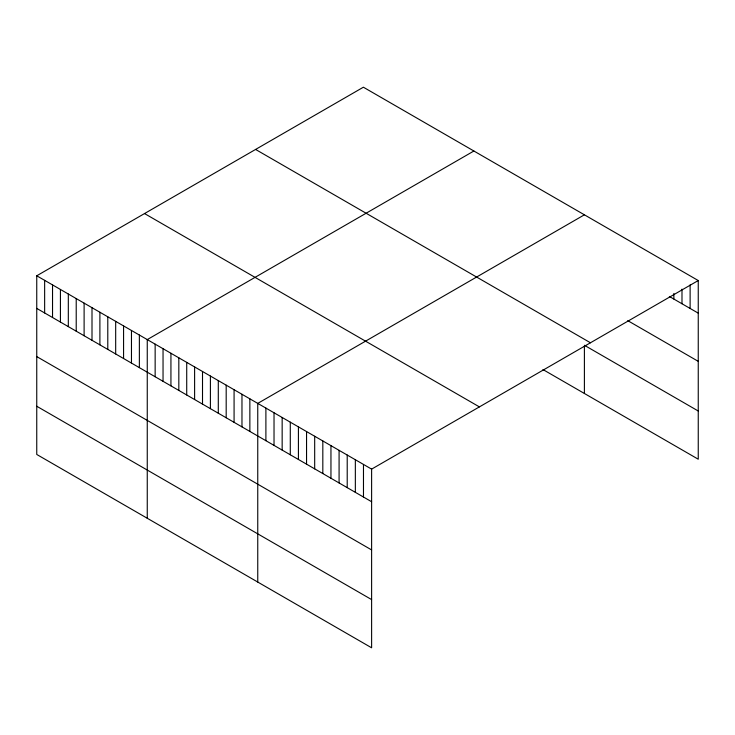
<?xml version="1.0" encoding="UTF-8"?>
<svg xmlns="http://www.w3.org/2000/svg" width="735" height="735" viewBox="0 0 735 735"><rect width="100%" height="100%" fill="white"/><g stroke="black" fill="none" stroke-linecap="round" stroke-linejoin="round"><path stroke-width="1.1" d="M36.75 275.79L371.616 469.123L371.616 647.792L36.75 454.46L36.75 275.79L363.384 87.208L698.25 280.54L698.25 459.21L542.954 369.549M473.891 151.006L147.257 339.598L147.257 518.258M584.399 214.813L257.755 403.396L257.755 582.056M371.616 469.123L698.25 280.54M669.337 296.444L698.25 313.147M627.773 320.653L698.25 361.344M255.596 149.444L590.462 342.776M584.399 345.275L698.25 411.003M144.538 213.563L479.404 406.896M36.75 308.397L371.616 501.729M36.75 356.594L371.616 549.927M36.75 406.253L371.616 599.585M690.119 284.84L690.119 308.443M681.988 289.14L681.988 303.748M673.857 293.44L673.857 299.053M584.399 346.341L584.399 393.473M363.476 464.428L363.476 497.035M355.345 459.733L355.345 492.331M347.214 455.038L347.214 487.636M339.083 450.344L339.083 482.941M330.952 445.649L330.952 478.246M322.821 440.954L322.821 473.551M314.681 436.259L314.681 468.856M306.55 431.564L306.55 464.162M298.419 426.87L298.419 459.467M290.288 422.175L290.288 454.772M282.157 417.48L282.157 450.077M274.026 412.785L274.026 445.382M265.895 408.09L265.895 440.688M249.863 398.839L249.863 431.436M241.971 394.282L241.971 426.879M234.079 389.725L234.079 422.322M226.187 385.168L226.187 417.765M218.295 380.611L218.295 413.208M210.403 376.054L210.403 408.651M202.511 371.497L202.511 404.094M194.61 366.94L194.61 399.537M186.718 362.383L186.718 394.98M178.825 357.826L178.825 390.423M170.933 353.269L170.933 385.866M163.041 348.712L163.041 381.309M155.149 344.155L155.149 376.752M139.365 335.041L139.365 367.638M131.464 330.484L131.464 363.081M123.572 325.927L123.572 358.524M115.68 321.36L115.68 353.967M107.788 316.803L107.788 349.41M99.896 312.246L99.896 344.853M92.004 307.689L92.004 340.296M84.112 303.132L84.112 335.739M76.219 298.575L76.219 331.182M68.318 294.018L68.318 326.625M60.426 289.461L60.426 322.068M52.534 284.904L52.534 317.511M44.642 280.347L44.642 312.954"/></g></svg>
